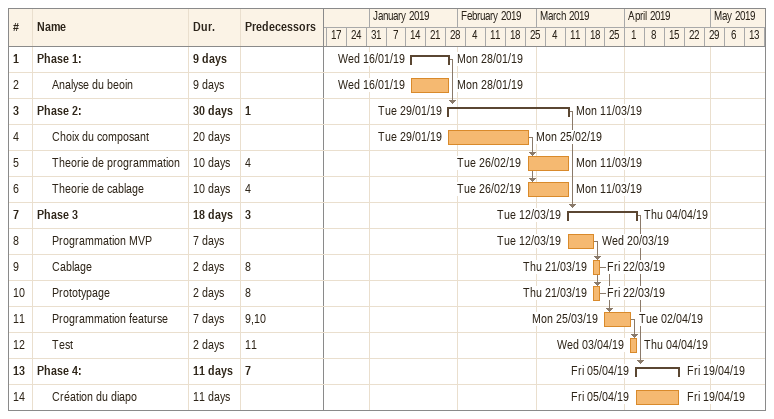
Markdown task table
| ID | Level | Task | Duration | Start | Finish | Predecessors |
|---|---|---|---|---|---|---|
| 1 | 1 | **Phase 1:** | 9d | 2019-01-16 | 2019-01-28 |  |
| 2 | 2 | Analyse du beoin | 9d | 2019-01-16 | 2019-01-28 |  |
| 3 | 1 | **Phase 2:** | 30d | 2019-01-29 | 2019-03-11 | 1 |
| 4 | 2 | Choix du composant | 20d | 2019-01-29 | 2019-02-25 |  |
| 5 | 2 | Theorie de programmation | 10d | 2019-02-26 | 2019-03-11 | 4 |
| 6 | 2 | Theorie de cablage | 10d | 2019-02-26 | 2019-03-11 | 4 |
| 7 | 1 | **Phase 3** | 18d | 2019-03-12 | 2019-04-04 | 3 |
| 8 | 2 | Programmation MVP | 7d | 2019-03-12 | 2019-03-20 |  |
| 9 | 2 | Cablage | 2d | 2019-03-21 | 2019-03-22 | 8 |
| 10 | 2 | Prototypage | 2d | 2019-03-21 | 2019-03-22 | 8 |
| 11 | 2 | Programmation featurse | 7d | 2019-03-25 | 2019-04-02 | 9, 10 |
| 12 | 2 | Test | 2d | 2019-04-03 | 2019-04-04 | 11 |
| 13 | 1 | **Phase 4:** | 11d | 2019-04-05 | 2019-04-19 | 7 |
| 14 | 2 | Création du diapo | 11d | 2019-04-05 | 2019-04-19 |  |
